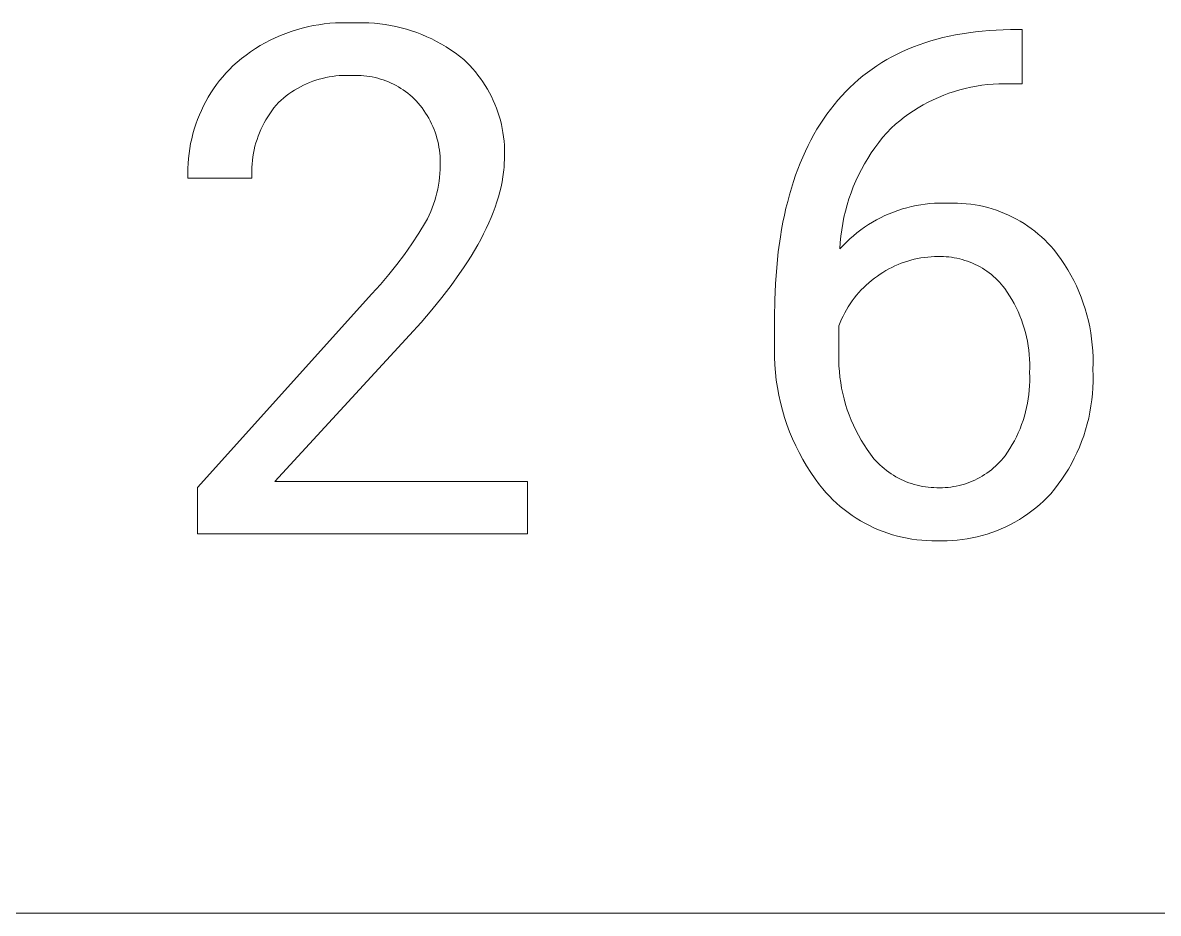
# Model space of a CAD drawing. Header units: millimetres. Extents: x 430 to 4403, y -1522 to 1254.
# Drawn here: x 3592 to 3676.8, y -1300.1 to -1233.6 of the extents above; entities that cross this region are included whole.
import ezdxf

# ---------------------------------------------------------------- set-up
doc = ezdxf.new("R2010")
doc.units = ezdxf.units.MM
doc.header["$MEASUREMENT"] = 0
doc.layers.add('Domyślny', color=7, linetype='Continuous', true_color=0x000000)

msp = doc.modelspace()

# ---------------------------------------------------------------- linework, layer by layer
at = {"layer": 'Domyślny', "color": 18, "lineweight": 15, "true_color": 0x000000}
for p, q in [((3612.474, -1234.156), (3612.882, -1234.041)), ((3612.882, -1234.041), (3613.294, -1233.94)), ((3613.294, -1233.94), (3613.709, -1233.853)), ((3613.709, -1233.853), (3614.127, -1233.781)), ((3614.127, -1233.781), (3614.547, -1233.723)), ((3614.547, -1233.723), (3614.968, -1233.679)), ((3614.968, -1233.679), (3615.391, -1233.65)), ((3615.391, -1233.65), (3615.815, -1233.636)), ((3615.815, -1233.636), (3616.239, -1233.636)), ((3616.239, -1233.636), (3616.663, -1233.65)), ((3616.663, -1233.65), (3617.069, -1233.635)), ((3617.069, -1233.635), (3617.475, -1233.634)), ((3617.475, -1233.634), (3617.882, -1233.646)), ((3617.882, -1233.646), (3618.287, -1233.672)), ((3618.287, -1233.672), (3618.692, -1233.712)), ((3618.692, -1233.712), (3619.095, -1233.766)), ((3619.095, -1233.766), (3619.495, -1233.833)), ((3619.495, -1233.833), (3619.894, -1233.914)), ((3619.894, -1233.914), (3620.289, -1234.008)), ((3620.289, -1234.008), (3620.681, -1234.115)), ((3620.681, -1234.115), (3621.069, -1234.236)), ((3610.131, -1235.134), (3610.506, -1234.938)), ((3610.506, -1234.938), (3610.889, -1234.755)), ((3610.889, -1234.755), (3611.277, -1234.585)), ((3611.277, -1234.585), (3611.671, -1234.428)), ((3611.671, -1234.428), (3612.07, -1234.285)), ((3612.07, -1234.285), (3612.474, -1234.156)), ((3621.069, -1234.236), (3621.453, -1234.37)), ((3621.453, -1234.37), (3621.832, -1234.517)), ((3621.832, -1234.517), (3622.206, -1234.677)), ((3622.206, -1234.677), (3622.574, -1234.849)), ((3622.574, -1234.849), (3622.936, -1235.034)), ((3659.85, -1234.99), (3660.299, -1234.862)), ((3660.299, -1234.862), (3660.758, -1234.745)), ((3660.758, -1234.745), (3661.224, -1234.638)), ((3661.224, -1234.638), (3661.7, -1234.541)), ((3661.7, -1234.541), (3662.183, -1234.455)), ((3662.183, -1234.455), (3662.675, -1234.38)), ((3662.675, -1234.38), (3663.176, -1234.315)), ((3663.176, -1234.315), (3663.685, -1234.26)), ((3663.685, -1234.26), (3664.202, -1234.216)), ((3664.202, -1234.216), (3664.728, -1234.182)), ((3664.728, -1234.182), (3665.262, -1234.159)), ((3665.262, -1234.159), (3665.805, -1234.147)), ((3665.805, -1234.147), (3666.665, -1234.147)), ((3666.665, -1234.147), (3666.665, -1238.195)), ((3608.702, -1236.045), (3609.047, -1235.799)), ((3609.047, -1235.799), (3609.4, -1235.565)), ((3609.4, -1235.565), (3609.762, -1235.343)), ((3609.762, -1235.343), (3610.131, -1235.134)), ((3622.936, -1235.034), (3623.291, -1235.231)), ((3623.291, -1235.231), (3623.64, -1235.439)), ((3623.64, -1235.439), (3623.981, -1235.66)), ((3623.981, -1235.66), (3624.315, -1235.892)), ((3657.328, -1235.978), (3657.727, -1235.787)), ((3657.727, -1235.787), (3658.135, -1235.607)), ((3658.135, -1235.607), (3658.551, -1235.437)), ((3658.551, -1235.437), (3658.975, -1235.277)), ((3658.975, -1235.277), (3659.408, -1235.128)), ((3659.408, -1235.128), (3659.85, -1234.99)), ((3607.719, -1236.852), (3608.037, -1236.572)), ((3608.037, -1236.572), (3608.365, -1236.303)), ((3608.365, -1236.303), (3608.702, -1236.045)), ((3624.315, -1235.892), (3624.641, -1236.135)), ((3624.641, -1236.135), (3624.958, -1236.389)), ((3624.958, -1236.389), (3625.187, -1236.606)), ((3625.187, -1236.606), (3625.409, -1236.831)), ((3655.816, -1236.847), (3656.182, -1236.614)), ((3656.182, -1236.614), (3656.555, -1236.392)), ((3656.555, -1236.392), (3656.938, -1236.18)), ((3656.938, -1236.18), (3657.328, -1235.978)), ((3606.957, -1237.67), (3607.202, -1237.389)), ((3607.202, -1237.389), (3607.456, -1237.116)), ((3607.456, -1237.116), (3607.719, -1236.852)), ((3625.409, -1236.831), (3625.623, -1237.063)), ((3625.623, -1237.063), (3625.829, -1237.302)), ((3625.829, -1237.302), (3626.027, -1237.547)), ((3654.771, -1237.609), (3655.111, -1237.345)), ((3655.111, -1237.345), (3655.459, -1237.091)), ((3655.459, -1237.091), (3655.816, -1236.847)), ((3606.281, -1238.561), (3606.497, -1238.256)), ((3606.497, -1238.256), (3606.722, -1237.959)), ((3606.722, -1237.959), (3606.957, -1237.67)), ((3612.992, -1238.305), (3612.767, -1238.419)), ((3613.221, -1238.199), (3612.992, -1238.305)), ((3613.453, -1238.101), (3613.221, -1238.199)), ((3613.689, -1238.011), (3613.453, -1238.101)), ((3613.927, -1237.929), (3613.689, -1238.011)), ((3614.168, -1237.855), (3613.927, -1237.929)), ((3614.412, -1237.789), (3614.168, -1237.855)), ((3614.657, -1237.732), (3614.412, -1237.789)), ((3614.905, -1237.683), (3614.657, -1237.732)), ((3615.154, -1237.643), (3614.905, -1237.683)), ((3615.404, -1237.611), (3615.154, -1237.643)), ((3615.655, -1237.587), (3615.404, -1237.611)), ((3615.907, -1237.572), (3615.655, -1237.587)), ((3616.159, -1237.566), (3615.907, -1237.572)), ((3616.411, -1237.569), (3616.159, -1237.566)), ((3616.663, -1237.58), (3616.411, -1237.569)), ((3616.873, -1237.573), (3616.663, -1237.58)), ((3617.084, -1237.574), (3616.873, -1237.573)), ((3617.295, -1237.582), (3617.084, -1237.574)), ((3617.505, -1237.597), (3617.295, -1237.582)), ((3617.715, -1237.62), (3617.505, -1237.597)), ((3617.924, -1237.649), (3617.715, -1237.62)), ((3618.131, -1237.686), (3617.924, -1237.649)), ((3618.338, -1237.729), (3618.131, -1237.686)), ((3618.542, -1237.78), (3618.338, -1237.729)), ((3618.745, -1237.838), (3618.542, -1237.78)), ((3618.946, -1237.902), (3618.745, -1237.838)), ((3619.144, -1237.973), (3618.946, -1237.902)), ((3619.34, -1238.051), (3619.144, -1237.973)), ((3619.533, -1238.136), (3619.34, -1238.051)), ((3619.723, -1238.227), (3619.533, -1238.136)), ((3619.91, -1238.325), (3619.723, -1238.227)), ((3620.093, -1238.429), (3619.91, -1238.325)), ((3626.027, -1237.547), (3626.217, -1237.8)), ((3626.217, -1237.8), (3626.398, -1238.058)), ((3626.398, -1238.058), (3626.57, -1238.322)), ((3626.57, -1238.322), (3626.734, -1238.593)), ((3653.802, -1238.466), (3654.116, -1238.17)), ((3654.116, -1238.17), (3654.439, -1237.884)), ((3654.439, -1237.884), (3654.771, -1237.609)), ((3663.252, -1238.372), (3662.836, -1238.451)), ((3663.669, -1238.307), (3663.252, -1238.372)), ((3664.089, -1238.256), (3663.669, -1238.307)), ((3664.511, -1238.22), (3664.089, -1238.256)), ((3664.933, -1238.197), (3664.511, -1238.22)), ((3665.356, -1238.189), (3664.933, -1238.197)), ((3665.779, -1238.195), (3665.356, -1238.189)), ((3666.665, -1238.195), (3665.779, -1238.195)), ((3605.699, -1239.515), (3605.882, -1239.19)), ((3605.882, -1239.19), (3606.077, -1238.872)), ((3606.077, -1238.872), (3606.281, -1238.561)), ((3611.707, -1239.099), (3611.51, -1239.257)), ((3611.91, -1238.949), (3611.707, -1239.099)), ((3612.117, -1238.806), (3611.91, -1238.949)), ((3612.329, -1238.669), (3612.117, -1238.806)), ((3612.546, -1238.541), (3612.329, -1238.669)), ((3612.767, -1238.419), (3612.546, -1238.541)), ((3620.273, -1238.539), (3620.093, -1238.429)), ((3620.449, -1238.655), (3620.273, -1238.539)), ((3620.621, -1238.777), (3620.449, -1238.655)), ((3620.789, -1238.905), (3620.621, -1238.777)), ((3620.952, -1239.039), (3620.789, -1238.905)), ((3621.11, -1239.178), (3620.952, -1239.039)), ((3621.264, -1239.322), (3621.11, -1239.178)), ((3626.734, -1238.593), (3626.888, -1238.868)), ((3626.888, -1238.868), (3627.033, -1239.148)), ((3627.033, -1239.148), (3627.168, -1239.433)), ((3652.909, -1239.418), (3653.198, -1239.09)), ((3653.198, -1239.09), (3653.496, -1238.773)), ((3653.496, -1238.773), (3653.802, -1238.466)), ((3660.42, -1239.213), (3660.035, -1239.387)), ((3660.811, -1239.053), (3660.42, -1239.213)), ((3661.208, -1238.905), (3660.811, -1239.053)), ((3661.609, -1238.771), (3661.208, -1238.905)), ((3662.014, -1238.651), (3661.609, -1238.771)), ((3662.424, -1238.544), (3662.014, -1238.651)), ((3662.836, -1238.451), (3662.424, -1238.544)), ((3605.365, -1240.181), (3605.526, -1239.845)), ((3605.526, -1239.845), (3605.699, -1239.515)), ((3610.787, -1240.001), (3610.626, -1240.214)), ((3610.956, -1239.793), (3610.787, -1240.001)), ((3611.133, -1239.591), (3610.956, -1239.793)), ((3611.319, -1239.42), (3611.133, -1239.591)), ((3611.51, -1239.257), (3611.319, -1239.42)), ((3621.412, -1239.472), (3621.264, -1239.322)), ((3621.566, -1239.643), (3621.412, -1239.472)), ((3621.713, -1239.819), (3621.566, -1239.643)), ((3621.855, -1240), (3621.713, -1239.819)), ((3621.99, -1240.186), (3621.855, -1240)), ((3627.168, -1239.433), (3627.294, -1239.723)), ((3627.294, -1239.723), (3627.41, -1240.017)), ((3627.41, -1240.017), (3627.516, -1240.314)), ((3652.354, -1240.104), (3652.628, -1239.756)), ((3652.628, -1239.756), (3652.909, -1239.418)), ((3658.916, -1239.985), (3658.558, -1240.209)), ((3659.282, -1239.773), (3658.916, -1239.985)), ((3659.655, -1239.574), (3659.282, -1239.773)), ((3660.035, -1239.387), (3659.655, -1239.574)), ((3604.95, -1241.219), (3605.076, -1240.868)), ((3605.076, -1240.868), (3605.215, -1240.522)), ((3605.215, -1240.522), (3605.365, -1240.181)), ((3610.185, -1240.887), (3610.054, -1241.12)), ((3610.324, -1240.657), (3610.185, -1240.887)), ((3610.471, -1240.433), (3610.324, -1240.657)), ((3610.626, -1240.214), (3610.471, -1240.433)), ((3622.118, -1240.376), (3621.99, -1240.186)), ((3622.241, -1240.571), (3622.118, -1240.376)), ((3622.356, -1240.77), (3622.241, -1240.571)), ((3622.464, -1240.972), (3622.356, -1240.77)), ((3627.516, -1240.314), (3627.612, -1240.614)), ((3627.612, -1240.614), (3627.698, -1240.918)), ((3627.698, -1240.918), (3627.773, -1241.225)), ((3651.586, -1241.207), (3651.833, -1240.83)), ((3651.833, -1240.83), (3652.089, -1240.462)), ((3652.089, -1240.462), (3652.354, -1240.104)), ((3657.864, -1240.692), (3657.529, -1240.951)), ((3658.207, -1240.445), (3657.864, -1240.692)), ((3658.558, -1240.209), (3658.207, -1240.445)), ((3604.732, -1241.932), (3604.835, -1241.574)), ((3604.835, -1241.574), (3604.95, -1241.219)), ((3609.817, -1241.601), (3609.71, -1241.847)), ((3609.931, -1241.358), (3609.817, -1241.601)), ((3610.054, -1241.12), (3609.931, -1241.358)), ((3622.566, -1241.178), (3622.464, -1240.972)), ((3622.66, -1241.388), (3622.566, -1241.178)), ((3622.747, -1241.6), (3622.66, -1241.388)), ((3622.827, -1241.816), (3622.747, -1241.6)), ((3627.773, -1241.225), (3627.838, -1241.533)), ((3627.838, -1241.533), (3627.893, -1241.844)), ((3651.117, -1241.989), (3651.347, -1241.593)), ((3651.347, -1241.593), (3651.586, -1241.207)), ((3656.888, -1241.503), (3656.565, -1241.853)), ((3657.204, -1241.222), (3656.888, -1241.503)), ((3657.529, -1240.951), (3657.204, -1241.222)), ((3604.562, -1242.658), (3604.641, -1242.293)), ((3604.641, -1242.293), (3604.732, -1241.932)), ((3609.443, -1242.604), (3609.371, -1242.863)), ((3609.523, -1242.349), (3609.443, -1242.604)), ((3609.613, -1242.096), (3609.523, -1242.349)), ((3609.71, -1241.847), (3609.613, -1242.096)), ((3622.899, -1242.034), (3622.827, -1241.816)), ((3622.964, -1242.254), (3622.899, -1242.034)), ((3623.021, -1242.477), (3622.964, -1242.254)), ((3623.07, -1242.701), (3623.021, -1242.477)), ((3627.893, -1241.844), (3627.938, -1242.157)), ((3627.938, -1242.157), (3627.971, -1242.471)), ((3627.971, -1242.471), (3627.995, -1242.785)), ((3650.683, -1242.81), (3650.896, -1242.395)), ((3650.896, -1242.395), (3651.117, -1241.989)), ((3655.956, -1242.587), (3655.671, -1242.97)), ((3656.254, -1242.215), (3655.956, -1242.587)), ((3656.565, -1241.853), (3656.254, -1242.215)), ((3604.4, -1243.764), (3604.442, -1243.393)), ((3604.442, -1243.393), (3604.496, -1243.025)), ((3604.496, -1243.025), (3604.562, -1242.658)), ((3609.255, -1243.386), (3609.21, -1243.65)), ((3609.309, -1243.123), (3609.255, -1243.386)), ((3609.371, -1242.863), (3609.309, -1243.123)), ((3623.112, -1242.927), (3623.07, -1242.701)), ((3623.146, -1243.154), (3623.112, -1242.927)), ((3623.172, -1243.383), (3623.146, -1243.154)), ((3623.191, -1243.612), (3623.172, -1243.383)), ((3627.995, -1242.785), (3628.007, -1243.101)), ((3628.01, -1243.416), (3628.001, -1243.732)), ((3628.007, -1243.101), (3628.01, -1243.416)), ((3650.284, -1243.669), (3650.479, -1243.235)), ((3650.479, -1243.235), (3650.683, -1242.81)), ((3655.399, -1243.361), (3655.141, -1243.762)), ((3655.671, -1242.97), (3655.399, -1243.361)), ((3604.354, -1244.508), (3604.371, -1244.135)), ((3604.371, -1244.135), (3604.4, -1243.764)), ((3609.148, -1244.182), (3609.131, -1244.45)), ((3609.175, -1243.916), (3609.148, -1244.182)), ((3609.21, -1243.65), (3609.175, -1243.916)), ((3623.201, -1243.841), (3623.191, -1243.612)), ((3623.193, -1244.595), (3623.198, -1244.301)), ((3623.198, -1244.301), (3623.204, -1244.071)), ((3623.204, -1244.071), (3623.201, -1243.841)), ((3627.986, -1244.256), (3627.973, -1244.432)), ((3627.994, -1244.08), (3627.986, -1244.256)), ((3627.999, -1243.905), (3627.994, -1244.08)), ((3628.001, -1243.732), (3627.999, -1243.905)), ((3649.919, -1244.566), (3650.097, -1244.113)), ((3650.097, -1244.113), (3650.284, -1243.669)), ((3654.896, -1244.172), (3654.666, -1244.589)), ((3655.141, -1243.762), (3654.896, -1244.172)), ((3604.35, -1244.881), (3604.354, -1244.508)), ((3604.359, -1245.253), (3604.35, -1244.881)), ((3609.131, -1244.45), (3609.123, -1244.718)), ((3609.123, -1244.718), (3609.124, -1244.986)), ((3609.124, -1244.986), (3609.135, -1245.253)), ((3623.153, -1245.182), (3623.178, -1244.889)), ((3623.178, -1244.889), (3623.193, -1244.595)), ((3627.891, -1245.15), (3627.829, -1245.515)), ((3627.917, -1244.969), (3627.891, -1245.15)), ((3627.939, -1244.789), (3627.917, -1244.969)), ((3627.958, -1244.61), (3627.939, -1244.789)), ((3627.973, -1244.432), (3627.958, -1244.61)), ((3649.589, -1245.502), (3649.75, -1245.029)), ((3649.75, -1245.029), (3649.919, -1244.566)), ((3654.45, -1245.015), (3654.249, -1245.447)), ((3654.666, -1244.589), (3654.45, -1245.015)), ((3609.135, -1245.253), (3604.359, -1245.253)), ((3623.019, -1246.055), (3623.073, -1245.766)), ((3623.073, -1245.766), (3623.118, -1245.475)), ((3623.118, -1245.475), (3623.153, -1245.182)), ((3627.753, -1245.885), (3627.663, -1246.258)), ((3627.829, -1245.515), (3627.753, -1245.885)), ((3649.294, -1246.475), (3649.437, -1245.984)), ((3649.437, -1245.984), (3649.589, -1245.502)), ((3654.063, -1245.886), (3653.892, -1246.331)), ((3654.249, -1245.447), (3654.063, -1245.886)), ((3622.8, -1246.91), (3622.883, -1246.628)), ((3622.883, -1246.628), (3622.956, -1246.342)), ((3622.956, -1246.342), (3623.019, -1246.055)), ((3627.559, -1246.636), (3627.442, -1247.018)), ((3627.663, -1246.258), (3627.559, -1246.636)), ((3649.159, -1246.977), (3649.294, -1246.475)), ((3653.737, -1246.782), (3653.597, -1247.238)), ((3653.892, -1246.331), (3653.737, -1246.782)), ((3622.497, -1247.739), (3622.608, -1247.466)), ((3622.608, -1247.466), (3622.709, -1247.19)), ((3622.709, -1247.19), (3622.8, -1246.91)), ((3627.311, -1247.405), (3627.166, -1247.795)), ((3627.442, -1247.018), (3627.311, -1247.405)), ((3648.916, -1248.008), (3649.033, -1247.487)), ((3649.033, -1247.487), (3649.159, -1246.977)), ((3653.473, -1247.698), (3653.364, -1248.163)), ((3653.597, -1247.238), (3653.473, -1247.698)), ((3657.066, -1247.771), (3657.395, -1247.652)), ((3657.395, -1247.652), (3657.728, -1247.544)), ((3657.728, -1247.544), (3658.065, -1247.448)), ((3658.065, -1247.448), (3658.405, -1247.363)), ((3658.405, -1247.363), (3658.748, -1247.29)), ((3658.748, -1247.29), (3659.093, -1247.229)), ((3659.093, -1247.229), (3659.44, -1247.18)), ((3659.44, -1247.18), (3659.788, -1247.142)), ((3659.788, -1247.142), (3660.137, -1247.117)), ((3660.137, -1247.117), (3660.487, -1247.103)), ((3660.487, -1247.103), (3660.838, -1247.102)), ((3660.838, -1247.102), (3661.188, -1247.112)), ((3661.188, -1247.112), (3661.517, -1247.105)), ((3661.517, -1247.105), (3661.846, -1247.108)), ((3661.846, -1247.108), (3662.174, -1247.123)), ((3662.174, -1247.123), (3662.502, -1247.148)), ((3662.502, -1247.148), (3662.829, -1247.185)), ((3662.829, -1247.185), (3663.154, -1247.233)), ((3663.154, -1247.233), (3663.478, -1247.292)), ((3663.478, -1247.292), (3663.8, -1247.361)), ((3663.8, -1247.361), (3664.118, -1247.442)), ((3664.118, -1247.442), (3664.435, -1247.533)), ((3664.435, -1247.533), (3664.747, -1247.635)), ((3664.747, -1247.635), (3665.056, -1247.747)), ((3621.613, -1249.349), (3622.114, -1248.534)), ((3622.114, -1248.534), (3622.25, -1248.274)), ((3622.25, -1248.274), (3622.378, -1248.009)), ((3622.378, -1248.009), (3622.497, -1247.739)), ((3627.007, -1248.19), (3626.834, -1248.589)), ((3627.166, -1247.795), (3627.007, -1248.19)), ((3648.708, -1249.077), (3648.808, -1248.538)), ((3648.808, -1248.538), (3648.916, -1248.008)), ((3653.364, -1248.163), (3653.272, -1248.631)), ((3655.191, -1248.714), (3655.49, -1248.53)), ((3655.49, -1248.53), (3655.794, -1248.357)), ((3655.794, -1248.357), (3656.104, -1248.194)), ((3656.104, -1248.194), (3656.42, -1248.042)), ((3656.42, -1248.042), (3656.74, -1247.901)), ((3656.74, -1247.901), (3657.066, -1247.771)), ((3665.056, -1247.747), (3665.362, -1247.87)), ((3665.362, -1247.87), (3665.663, -1248.003)), ((3665.663, -1248.003), (3665.959, -1248.146)), ((3665.959, -1248.146), (3666.25, -1248.299)), ((3666.25, -1248.299), (3666.536, -1248.461)), ((3666.536, -1248.461), (3666.816, -1248.634)), ((3621.088, -1250.148), (3621.613, -1249.349)), ((3626.447, -1249.4), (3626.233, -1249.811)), ((3626.648, -1248.992), (3626.447, -1249.4)), ((3626.834, -1248.589), (3626.648, -1248.992)), ((3648.617, -1249.627), (3648.708, -1249.077)), ((3653.196, -1249.101), (3653.136, -1249.575)), ((3653.272, -1248.631), (3653.196, -1249.101)), ((3654.066, -1249.547), (3654.336, -1249.324)), ((3654.336, -1249.324), (3654.614, -1249.111)), ((3654.614, -1249.111), (3654.899, -1248.908)), ((3654.899, -1248.908), (3655.191, -1248.714)), ((3666.816, -1248.634), (3667.09, -1248.815)), ((3667.09, -1248.815), (3667.358, -1249.006)), ((3667.358, -1249.006), (3667.62, -1249.206)), ((3667.62, -1249.206), (3667.874, -1249.414)), ((3620.538, -1250.931), (3621.088, -1250.148)), ((3626.005, -1250.227), (3625.763, -1250.647)), ((3626.233, -1249.811), (3626.005, -1250.227)), ((3648.46, -1250.754), (3648.617, -1249.627)), ((3653.092, -1250.049), (3653.064, -1250.526)), ((3653.136, -1249.575), (3653.092, -1250.049)), ((3653.302, -1250.268), (3653.548, -1250.019)), ((3653.548, -1250.019), (3653.803, -1249.779)), ((3653.803, -1249.779), (3654.066, -1249.547)), ((3667.874, -1249.414), (3668.121, -1249.631)), ((3668.121, -1249.631), (3668.361, -1249.856)), ((3668.361, -1249.856), (3668.593, -1250.089)), ((3668.593, -1250.089), (3668.817, -1250.33)), ((3619.964, -1251.696), (3620.538, -1250.931)), ((3625.508, -1251.071), (3625.238, -1251.499)), ((3625.763, -1250.647), (3625.508, -1251.071)), ((3648.339, -1251.919), (3648.46, -1250.754)), ((3653.064, -1250.526), (3653.302, -1250.268)), ((3660.126, -1251.099), (3659.872, -1251.111)), ((3660.381, -1251.094), (3660.126, -1251.099)), ((3660.586, -1251.092), (3660.381, -1251.094)), ((3660.791, -1251.097), (3660.586, -1251.092)), ((3660.995, -1251.108), (3660.791, -1251.097)), ((3668.817, -1250.33), (3669.033, -1250.578)), ((3669.033, -1250.578), (3669.314, -1250.94)), ((3669.314, -1250.94), (3669.582, -1251.311)), ((3619.367, -1252.443), (3619.964, -1251.696)), ((3624.955, -1251.932), (3624.657, -1252.368)), ((3625.238, -1251.499), (3624.955, -1251.932)), ((3648.252, -1253.123), (3648.339, -1251.919)), ((3656.943, -1251.904), (3656.717, -1252.021)), ((3657.172, -1251.794), (3656.943, -1251.904)), ((3657.406, -1251.692), (3657.172, -1251.794)), ((3657.642, -1251.597), (3657.406, -1251.692)), ((3657.881, -1251.511), (3657.642, -1251.597)), ((3658.123, -1251.432), (3657.881, -1251.511)), ((3658.368, -1251.361), (3658.123, -1251.432)), ((3658.615, -1251.299), (3658.368, -1251.361)), ((3658.863, -1251.245), (3658.615, -1251.299)), ((3659.114, -1251.199), (3658.863, -1251.245)), ((3659.365, -1251.161), (3659.114, -1251.199)), ((3659.618, -1251.132), (3659.365, -1251.161)), ((3659.872, -1251.111), (3659.618, -1251.132)), ((3661.199, -1251.126), (3660.995, -1251.108)), ((3661.403, -1251.152), (3661.199, -1251.126)), ((3661.605, -1251.184), (3661.403, -1251.152)), ((3661.806, -1251.223), (3661.605, -1251.184)), ((3662.006, -1251.269), (3661.806, -1251.223)), ((3662.204, -1251.321), (3662.006, -1251.269)), ((3662.401, -1251.38), (3662.204, -1251.321)), ((3662.595, -1251.446), (3662.401, -1251.38)), ((3662.787, -1251.519), (3662.595, -1251.446)), ((3662.976, -1251.597), (3662.787, -1251.519)), ((3663.162, -1251.683), (3662.976, -1251.597)), ((3663.346, -1251.774), (3663.162, -1251.683)), ((3663.526, -1251.872), (3663.346, -1251.774)), ((3663.703, -1251.975), (3663.526, -1251.872)), ((3669.582, -1251.311), (3669.837, -1251.692)), ((3669.837, -1251.692), (3670.079, -1252.08)), ((3618.747, -1253.171), (3619.367, -1252.443)), ((3624.657, -1252.368), (3624.021, -1253.254)), ((3655.641, -1252.718), (3655.432, -1252.879)), ((3655.856, -1252.563), (3655.641, -1252.718)), ((3656.064, -1252.417), (3655.856, -1252.563)), ((3656.277, -1252.278), (3656.064, -1252.417)), ((3656.495, -1252.146), (3656.277, -1252.278)), ((3656.717, -1252.021), (3656.495, -1252.146)), ((3663.876, -1252.085), (3663.703, -1251.975)), ((3664.045, -1252.2), (3663.876, -1252.085)), ((3664.211, -1252.321), (3664.045, -1252.2)), ((3664.372, -1252.448), (3664.211, -1252.321)), ((3664.529, -1252.58), (3664.372, -1252.448)), ((3664.681, -1252.717), (3664.529, -1252.58)), ((3664.829, -1252.859), (3664.681, -1252.717)), ((3670.079, -1252.08), (3670.308, -1252.477)), ((3670.308, -1252.477), (3670.523, -1252.882)), ((3618.105, -1253.879), (3618.747, -1253.171)), ((3624.021, -1253.254), (3623.33, -1254.156)), ((3648.2, -1254.365), (3648.252, -1253.123)), ((3654.654, -1253.594), (3654.475, -1253.789)), ((3654.839, -1253.406), (3654.654, -1253.594)), ((3655.031, -1253.224), (3654.839, -1253.406)), ((3655.229, -1253.048), (3655.031, -1253.224)), ((3655.432, -1252.879), (3655.229, -1253.048)), ((3664.972, -1253.007), (3664.829, -1252.859)), ((3665.109, -1253.158), (3664.972, -1253.007)), ((3665.241, -1253.315), (3665.109, -1253.158)), ((3665.368, -1253.476), (3665.241, -1253.315)), ((3665.559, -1253.749), (3665.368, -1253.476)), ((3670.523, -1252.882), (3670.723, -1253.293)), ((3670.723, -1253.293), (3670.91, -1253.712)), ((3605.086, -1268.353), (3618.105, -1253.879)), ((3623.33, -1254.156), (3622.583, -1255.075)), ((3648.182, -1255.646), (3648.2, -1254.365)), ((3653.979, -1254.407), (3653.827, -1254.624)), ((3654.137, -1254.195), (3653.979, -1254.407)), ((3654.302, -1253.989), (3654.137, -1254.195)), ((3654.475, -1253.789), (3654.302, -1253.989)), ((3665.74, -1254.029), (3665.559, -1253.749)), ((3665.912, -1254.315), (3665.74, -1254.029)), ((3666.074, -1254.606), (3665.912, -1254.315)), ((3670.91, -1253.712), (3671.082, -1254.136)), ((3671.082, -1254.136), (3671.239, -1254.566)), ((3622.583, -1255.075), (3621.781, -1256.01)), ((3653.419, -1255.304), (3653.298, -1255.539)), ((3653.547, -1255.073), (3653.419, -1255.304)), ((3653.684, -1254.846), (3653.547, -1255.073)), ((3653.827, -1254.624), (3653.684, -1254.846)), ((3666.226, -1254.903), (3666.074, -1254.606)), ((3666.368, -1255.205), (3666.226, -1254.903)), ((3666.499, -1255.511), (3666.368, -1255.205)), ((3671.239, -1254.566), (3671.381, -1255.002)), ((3671.381, -1255.002), (3671.508, -1255.441)), ((3621.781, -1256.01), (3620.923, -1256.962)), ((3648.182, -1257.471), (3648.182, -1255.646)), ((3653.081, -1256.021), (3652.985, -1256.267)), ((3653.186, -1255.778), (3653.081, -1256.021)), ((3653.298, -1255.539), (3653.186, -1255.778)), ((3666.621, -1255.821), (3666.499, -1255.511)), ((3666.732, -1256.136), (3666.621, -1255.821)), ((3666.832, -1256.453), (3666.732, -1256.136)), ((3671.508, -1255.441), (3671.62, -1255.885)), ((3671.62, -1255.885), (3671.717, -1256.333)), ((3620.923, -1256.962), (3610.841, -1267.89)), ((3652.985, -1256.267), (3652.985, -1258.014)), ((3666.922, -1256.774), (3666.832, -1256.453)), ((3667.001, -1257.098), (3666.922, -1256.774)), ((3671.717, -1256.333), (3671.798, -1256.784)), ((3671.798, -1256.784), (3671.864, -1257.237)), ((3648.168, -1258.042), (3648.182, -1257.471)), ((3667.069, -1257.425), (3667.001, -1257.098)), ((3667.126, -1257.753), (3667.069, -1257.425)), ((3667.172, -1258.083), (3667.126, -1257.753)), ((3671.864, -1257.237), (3671.914, -1257.692)), ((3671.914, -1257.692), (3671.948, -1258.149)), ((3648.173, -1258.613), (3648.168, -1258.042)), ((3648.198, -1259.184), (3648.173, -1258.613)), ((3652.985, -1258.014), (3652.972, -1258.431)), ((3652.972, -1258.431), (3652.973, -1258.848)), ((3667.206, -1258.415), (3667.172, -1258.083)), ((3667.23, -1258.747), (3667.206, -1258.415)), ((3671.948, -1258.149), (3671.967, -1258.606)), ((3671.967, -1258.606), (3671.97, -1259.064)), ((3648.243, -1259.753), (3648.198, -1259.184)), ((3652.973, -1258.848), (3652.988, -1259.265)), ((3652.988, -1259.265), (3653.018, -1259.681)), ((3667.243, -1259.08), (3667.23, -1258.747)), ((3667.234, -1259.747), (3667.244, -1259.414)), ((3667.244, -1259.414), (3667.243, -1259.08)), ((3671.97, -1259.064), (3671.957, -1259.522)), ((3671.957, -1259.522), (3671.972, -1259.979)), ((3648.308, -1260.321), (3648.243, -1259.753)), ((3648.393, -1260.885), (3648.308, -1260.321)), ((3653.018, -1259.681), (3653.061, -1260.096)), ((3653.061, -1260.096), (3653.118, -1260.509)), ((3667.232, -1260.74), (3667.243, -1260.409)), ((3667.244, -1260.078), (3667.234, -1259.747)), ((3667.243, -1260.409), (3667.244, -1260.078)), ((3671.972, -1259.979), (3671.972, -1260.436)), ((3648.497, -1261.447), (3648.393, -1260.885)), ((3653.118, -1260.509), (3653.19, -1260.92)), ((3653.19, -1260.92), (3653.275, -1261.329)), ((3667.175, -1261.399), (3667.209, -1261.07)), ((3667.209, -1261.07), (3667.232, -1260.74)), ((3671.956, -1260.893), (3671.924, -1261.349)), ((3671.972, -1260.436), (3671.956, -1260.893)), ((3648.62, -1262.004), (3648.497, -1261.447)), ((3648.763, -1262.557), (3648.62, -1262.004)), ((3653.275, -1261.329), (3653.374, -1261.734)), ((3653.374, -1261.734), (3653.487, -1262.136)), ((3667.007, -1262.377), (3667.074, -1262.053)), ((3667.074, -1262.053), (3667.13, -1261.727)), ((3667.13, -1261.727), (3667.175, -1261.399)), ((3671.877, -1261.803), (3671.814, -1262.256)), ((3671.924, -1261.349), (3671.877, -1261.803)), ((3648.925, -1263.105), (3648.763, -1262.557)), ((3653.487, -1262.136), (3653.613, -1262.533)), ((3653.613, -1262.533), (3653.752, -1262.926)), ((3653.752, -1262.926), (3653.905, -1263.315)), ((3666.841, -1263.018), (3666.929, -1262.699)), ((3666.929, -1262.699), (3667.007, -1262.377)), ((3671.736, -1262.706), (3671.642, -1263.154)), ((3671.814, -1262.256), (3671.736, -1262.706)), ((3649.106, -1263.647), (3648.925, -1263.105)), ((3649.305, -1264.182), (3649.106, -1263.647)), ((3653.905, -1263.315), (3654.071, -1263.697)), ((3654.071, -1263.697), (3654.25, -1264.074)), ((3666.513, -1263.955), (3666.632, -1263.646)), ((3666.632, -1263.646), (3666.742, -1263.334)), ((3666.742, -1263.334), (3666.841, -1263.018)), ((3671.533, -1263.598), (3671.409, -1264.037)), ((3671.642, -1263.154), (3671.533, -1263.598)), ((3649.523, -1264.709), (3649.305, -1264.182)), ((3654.25, -1264.074), (3654.441, -1264.445)), ((3654.441, -1264.445), (3654.645, -1264.809)), ((3666.092, -1264.854), (3666.242, -1264.559)), ((3666.242, -1264.559), (3666.382, -1264.259)), ((3666.382, -1264.259), (3666.513, -1263.955)), ((3671.27, -1264.473), (3671.116, -1264.903)), ((3671.409, -1264.037), (3671.27, -1264.473)), ((3649.76, -1265.229), (3649.523, -1264.709)), ((3650.014, -1265.741), (3649.76, -1265.229)), ((3654.645, -1264.809), (3654.861, -1265.166)), ((3654.861, -1265.166), (3655.089, -1265.515)), ((3655.089, -1265.515), (3655.209, -1265.692)), ((3665.583, -1265.706), (3665.762, -1265.428)), ((3665.762, -1265.428), (3665.932, -1265.144)), ((3665.932, -1265.144), (3666.092, -1264.854)), ((3670.947, -1265.328), (3670.764, -1265.747)), ((3671.116, -1264.903), (3670.947, -1265.328)), ((3650.286, -1266.243), (3650.014, -1265.741)), ((3650.575, -1266.735), (3650.286, -1266.243)), ((3655.209, -1265.692), (3655.334, -1265.864)), ((3655.334, -1265.864), (3655.466, -1266.031)), ((3655.466, -1266.031), (3655.603, -1266.195)), ((3655.603, -1266.195), (3655.746, -1266.353)), ((3655.746, -1266.353), (3655.894, -1266.507)), ((3664.987, -1266.453), (3665.129, -1266.299)), ((3665.129, -1266.299), (3665.264, -1266.141)), ((3665.264, -1266.141), (3665.395, -1265.978)), ((3665.395, -1265.978), (3665.583, -1265.706)), ((3670.567, -1266.159), (3670.356, -1266.564)), ((3670.764, -1265.747), (3670.567, -1266.159)), ((3650.881, -1267.217), (3650.575, -1266.735)), ((3655.894, -1266.507), (3656.047, -1266.655)), ((3656.047, -1266.655), (3656.205, -1266.798)), ((3656.205, -1266.798), (3656.368, -1266.936)), ((3656.368, -1266.936), (3656.535, -1267.068)), ((3656.535, -1267.068), (3656.707, -1267.194)), ((3656.707, -1267.194), (3656.882, -1267.315)), ((3664.039, -1267.266), (3664.208, -1267.144)), ((3664.208, -1267.144), (3664.373, -1267.016)), ((3664.373, -1267.016), (3664.534, -1266.883)), ((3664.534, -1266.883), (3664.69, -1266.745)), ((3664.69, -1266.745), (3664.841, -1266.601)), ((3664.841, -1266.601), (3664.987, -1266.453)), ((3670.13, -1266.962), (3669.892, -1267.352)), ((3670.356, -1266.564), (3670.13, -1266.962)), ((3610.841, -1267.89), (3629.734, -1267.89)), ((3629.734, -1267.89), (3629.734, -1271.793)), ((3651.204, -1267.689), (3650.881, -1267.217)), ((3651.543, -1268.148), (3651.204, -1267.689)), ((3656.882, -1267.315), (3657.062, -1267.43)), ((3657.062, -1267.43), (3657.246, -1267.538)), ((3657.246, -1267.538), (3657.433, -1267.64)), ((3657.433, -1267.64), (3657.624, -1267.736)), ((3657.624, -1267.736), (3657.817, -1267.825)), ((3657.817, -1267.825), (3658.014, -1267.908)), ((3658.014, -1267.908), (3658.213, -1267.984)), ((3658.213, -1267.984), (3658.415, -1268.053)), ((3658.415, -1268.053), (3658.618, -1268.115)), ((3662.359, -1268.086), (3662.557, -1268.021)), ((3662.557, -1268.021), (3662.753, -1267.949)), ((3662.753, -1267.949), (3662.946, -1267.87)), ((3662.946, -1267.87), (3663.136, -1267.785)), ((3663.136, -1267.785), (3663.324, -1267.694)), ((3663.324, -1267.694), (3663.508, -1267.596)), ((3663.508, -1267.596), (3663.689, -1267.492)), ((3663.689, -1267.492), (3663.866, -1267.382)), ((3663.866, -1267.382), (3664.039, -1267.266)), ((3669.64, -1267.733), (3669.375, -1268.106)), ((3669.892, -1267.352), (3669.64, -1267.733)), ((3605.086, -1271.793), (3605.086, -1268.353)), ((3651.776, -1268.438), (3651.543, -1268.148)), ((3652.02, -1268.72), (3651.776, -1268.438)), ((3652.273, -1268.994), (3652.02, -1268.72)), ((3658.618, -1268.115), (3658.824, -1268.171)), ((3658.824, -1268.171), (3659.032, -1268.219)), ((3659.032, -1268.219), (3659.241, -1268.26)), ((3659.241, -1268.26), (3659.452, -1268.294)), ((3659.452, -1268.294), (3659.663, -1268.322)), ((3659.663, -1268.322), (3659.875, -1268.342)), ((3659.875, -1268.342), (3660.088, -1268.354)), ((3660.088, -1268.354), (3660.301, -1268.36)), ((3660.301, -1268.36), (3660.51, -1268.364)), ((3660.51, -1268.364), (3660.718, -1268.361)), ((3660.718, -1268.361), (3660.927, -1268.351)), ((3660.927, -1268.351), (3661.135, -1268.334)), ((3661.135, -1268.334), (3661.342, -1268.31)), ((3661.342, -1268.31), (3661.548, -1268.28)), ((3661.548, -1268.28), (3661.753, -1268.242)), ((3661.753, -1268.242), (3661.957, -1268.197)), ((3661.957, -1268.197), (3662.159, -1268.145)), ((3662.159, -1268.145), (3662.359, -1268.086)), ((3668.808, -1268.823), (3668.546, -1269.097)), ((3669.098, -1268.469), (3668.808, -1268.823)), ((3669.375, -1268.106), (3669.098, -1268.469)), ((3652.535, -1269.258), (3652.273, -1268.994)), ((3652.807, -1269.514), (3652.535, -1269.258)), ((3653.087, -1269.76), (3652.807, -1269.514)), ((3653.375, -1269.996), (3653.087, -1269.76)), ((3667.992, -1269.617), (3667.703, -1269.862)), ((3668.274, -1269.362), (3667.992, -1269.617)), ((3668.546, -1269.097), (3668.274, -1269.362)), ((3653.671, -1270.221), (3653.375, -1269.996)), ((3653.975, -1270.437), (3653.671, -1270.221)), ((3654.286, -1270.642), (3653.975, -1270.437)), ((3666.785, -1270.535), (3666.464, -1270.738)), ((3667.098, -1270.322), (3666.785, -1270.535)), ((3667.404, -1270.097), (3667.098, -1270.322)), ((3667.703, -1269.862), (3667.404, -1270.097)), ((3654.604, -1270.836), (3654.286, -1270.642)), ((3654.929, -1271.019), (3654.604, -1270.836)), ((3655.26, -1271.19), (3654.929, -1271.019)), ((3655.596, -1271.35), (3655.26, -1271.19)), ((3655.938, -1271.499), (3655.596, -1271.35)), ((3665.115, -1271.434), (3664.764, -1271.578)), ((3665.461, -1271.278), (3665.115, -1271.434)), ((3665.801, -1271.11), (3665.461, -1271.278)), ((3666.136, -1270.93), (3665.801, -1271.11)), ((3666.464, -1270.738), (3666.136, -1270.93)), ((3629.734, -1271.793), (3605.086, -1271.793)), ((3656.285, -1271.635), (3655.938, -1271.499)), ((3656.636, -1271.76), (3656.285, -1271.635)), ((3656.991, -1271.872), (3656.636, -1271.76)), ((3657.35, -1271.972), (3656.991, -1271.872)), ((3657.712, -1272.059), (3657.35, -1271.972)), ((3658.077, -1272.134), (3657.712, -1272.059)), ((3658.444, -1272.196), (3658.077, -1272.134)), ((3658.814, -1272.246), (3658.444, -1272.196)), ((3659.185, -1272.283), (3658.814, -1272.246)), ((3659.556, -1272.306), (3659.185, -1272.283)), ((3661.818, -1272.278), (3661.44, -1272.307)), ((3662.196, -1272.236), (3661.818, -1272.278)), ((3662.571, -1272.18), (3662.196, -1272.236)), ((3662.945, -1272.112), (3662.571, -1272.18)), ((3663.315, -1272.031), (3662.945, -1272.112)), ((3663.683, -1271.937), (3663.315, -1272.031)), ((3664.048, -1271.83), (3663.683, -1271.937)), ((3664.408, -1271.71), (3664.048, -1271.83)), ((3664.764, -1271.578), (3664.408, -1271.71)), ((3659.929, -1272.318), (3659.556, -1272.306)), ((3660.301, -1272.316), (3659.929, -1272.318)), ((3660.681, -1272.326), (3660.301, -1272.316)), ((3661.06, -1272.323), (3660.681, -1272.326)), ((3661.44, -1272.307), (3661.06, -1272.323)), ((2901.529, -1300.14), (4402.973, -1300.14))]:
    msp.add_line(p, q, dxfattribs=at)

doc.saveas('drawing.dxf')
